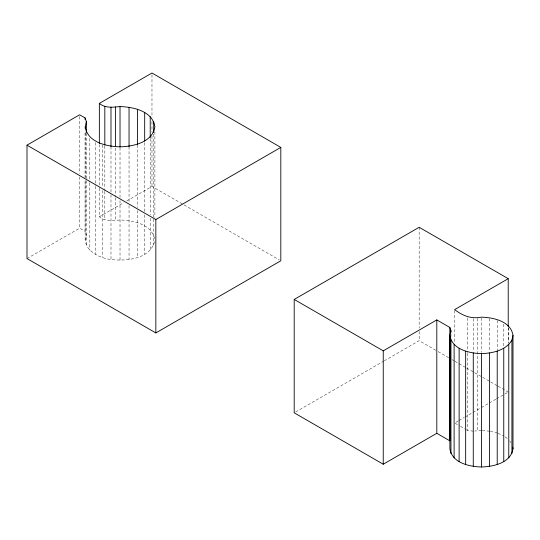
<?xml version="1.0" encoding="UTF-8"?>
<svg xmlns="http://www.w3.org/2000/svg" width="540" height="540" viewBox="0 0 540 540"><rect width="100%" height="100%" fill="white"/><g stroke="black" fill="none" stroke-linecap="round" stroke-linejoin="round"><path stroke-width="0.41" stroke-dasharray="2.7 2.03" d="M154.555 241.589C149.931 259.227 126.097 261.238 110.99 259.551C99.178 258.073 81.142 249.487 86.333 234.893L85.097 231.329L85.097 180.097M27 258.552L79.623 228.17L85.097 231.329M99.353 188.224L99.353 216.776L123.863 202.628M126.745 200.961L151.976 186.394L279.356 259.943M295.657 411.98L383.576 361.22M384.298 360.801L419.175 340.666L437.42 351.202M458.278 420.91L454.66 422.995L459.729 425.925M459 420.491L464.069 417.562M464.792 417.15L480.715 407.957M481.437 407.538L488.68 403.36M489.402 402.941L495.916 399.175M496.638 398.763L507.499 392.492M154.555 238.613C151.16 223.985 132.928 220.408 120.022 219.969C113.008 220.617 105.178 221.778 99.353 216.776M481.437 430.542L474.896 431.042M482.254 430.61L489.605 431.163M466.243 429.685L467.687 430.522L473.269 431.163M490.367 431.345L497.219 432.986M497.948 433.31L503.759 435.881M438.156 351.621L449.098 357.939M452.021 359.627L454.208 360.889M454.937 361.314L465.885 367.632M466.621 368.057L473.918 372.269M474.647 372.688L481.943 376.906M482.672 377.325L489.976 381.537M490.705 381.962L497.273 385.756M498.002 386.174L508.221 392.074M460.451 426.344L465.521 429.266M505.008 436.826L507.519 438.71M509.672 440.91L511.022 442.793M508.775 327.949L508.775 342.225M508.221 327.402L508.221 343.359M503.759 324.175L503.759 346.012M497.219 320.443L497.219 350.676M489.605 318.62L489.605 351.378M481.437 317.999L481.437 352.438M477.36 318.31L477.36 430.853M473.269 318.62L473.269 351.378M467.687 317.972L467.687 352.411M467.687 353.248L467.687 430.522M454.66 310.453L454.66 343.211M450.954 334.024L450.954 336.541M419.175 227.279L419.175 328.07M419.175 331.425L419.175 340.666M154.892 131.753L154.892 217.424M153.704 134.102L153.704 218.437M153.704 219.274L153.704 245.315M151.976 74.695L151.976 117.524M151.976 121.73L151.976 131.807M151.976 136.006L151.976 186.394M150.221 138.463L150.221 214.913M150.221 218.255L150.221 250.169M144.68 142.634L144.68 211.585M144.68 214.866L144.68 254.34M137.457 144.997L137.457 207.542M137.457 210.506L137.457 257.54M129.047 146.738L129.047 202.439M129.047 205.531L129.047 259.551M120.022 147.69L120.022 197.289M120.022 200.603L120.022 260.24M115.506 148.075L115.506 196.79M115.506 197.633L115.506 220.306M110.99 146.738L110.99 194.042M110.99 194.879L110.99 259.551M104.821 146.03L104.821 190.539M104.821 191.383L104.821 219.935M102.58 144.997L102.58 186.988M102.58 190.35L102.58 257.54M99.353 144.551L99.353 187.38M95.357 142.634L95.357 185.47M95.357 186.307L95.357 254.34M89.816 138.463L89.816 182.135M89.816 182.979L89.816 250.169M86.333 133.265L86.333 180.299M86.333 180.644L86.333 245.315M85.145 132.597L85.145 177.107M85.145 180.468L85.145 240.104M85.097 133.063L85.097 179.253M79.623 116.465L79.623 173.576M79.623 176.938L79.623 228.17"/><path stroke-width="0.81" d="M85.145 128.399L86.333 121.507L85.097 117.943L79.623 114.784L27 145.166L27 258.552L155.837 332.937L280.814 260.779L280.814 147.4L151.976 73.015L99.353 103.397L99.353 143.708M508.221 326.565L508.221 278.687L454.66 309.609C462.962 316.022 471.38 319.113 481.437 317.162C493.52 317.48 510.827 321.212 513 335.381L513 448.767C510.827 462.935 493.52 466.668 481.437 466.985C469.355 466.668 452.048 462.935 449.881 448.767L449.881 335.381L450.954 330.662L449.834 327.443L436.806 319.916L383.245 350.845L294.206 299.437L294.206 412.817L383.245 464.225L436.806 433.303L449.834 440.829L449.834 327.443M511.927 453.485L511.927 340.099L513 335.381M449.881 335.381C452.048 349.549 469.355 353.281 481.437 353.606C492.629 353.248 505.818 350.507 511.927 340.099M27 145.166L155.837 219.55L280.814 147.4M294.206 299.437L419.175 227.279L508.221 278.687M85.145 126.718C87.541 142.371 106.664 146.502 120.022 146.853C133.373 146.502 152.496 142.371 154.892 126.718C152.496 111.058 133.373 106.933 120.022 106.583C113.008 107.231 105.178 108.392 99.353 103.397M512.642 447.194L513 448.767M508.775 344.493L508.775 457.88M503.759 348.266L503.759 461.653M497.219 351.162L497.219 464.549M489.605 352.985L489.605 466.364M481.437 353.606L481.437 466.985M473.269 352.985L473.269 466.364M465.662 351.162L465.662 464.549M459.121 348.266L459.121 461.653M454.106 344.493L454.106 457.88M450.954 330.662L450.954 332.343M450.954 340.099L450.954 453.485M436.806 319.916L436.806 433.303M383.245 350.845L383.245 464.225M155.837 219.55L155.837 332.937M153.704 121.507L153.704 132.422M150.221 116.647L150.221 137.646M144.68 112.475L144.68 141.035M137.457 109.276L137.457 144.551M129.047 107.264L129.047 146.738M120.022 106.583L120.022 146.894M115.506 106.927L115.506 146.401M110.99 107.264L110.99 146.738M104.821 106.556L104.821 145.186M86.333 121.507L86.333 132.422M85.097 117.943L85.097 119.624"/></g></svg>
